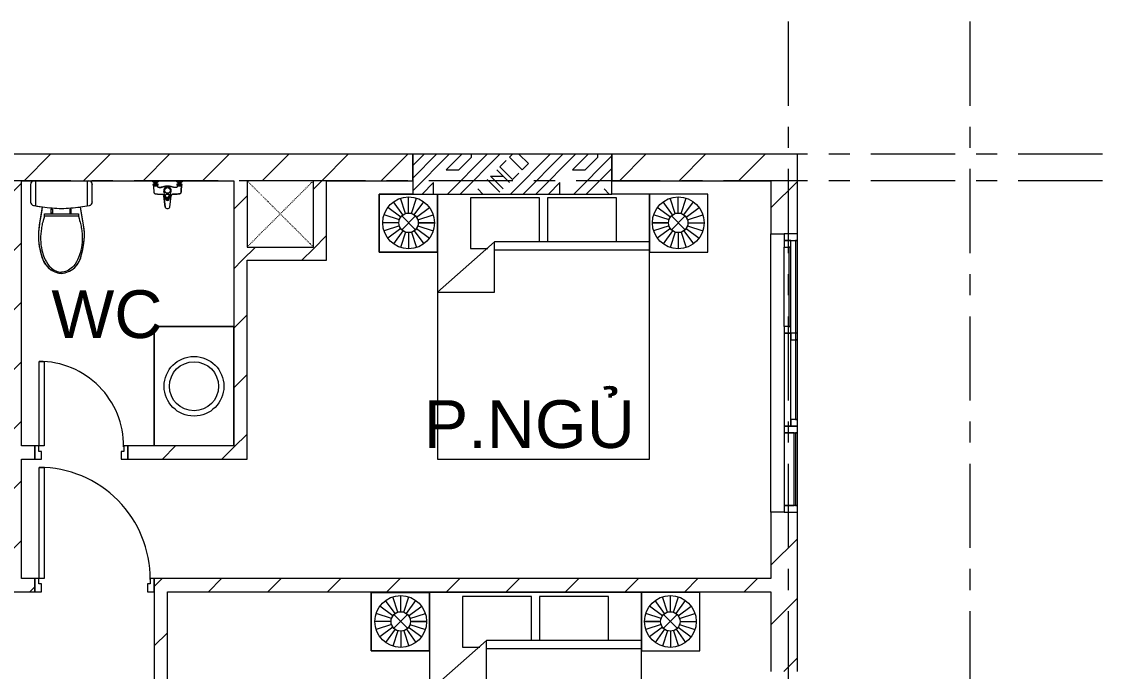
# Model space of a CAD drawing. Header units: millimetres. Extents: x -20144 to 117583, y -11426 to 48263.
# Drawn here: x 33850 to 42001, y 38700 to 43600 of the extents above; entities that cross this region are included whole.
import ezdxf

# ---------------------------------------------------------------- set-up
doc = ezdxf.new("R2010")
doc.units = ezdxf.units.MM
doc.linetypes.add('Dash', pattern=[12.35, 3.175, -3.175, 0, -3, 0, -3])
doc.linetypes.add('Grid Line', pattern=[22.225, 12.7, -3.175, 3.175, -3.175])
for name, color, linetype, lineweight in [('A-DETL-GENF', 31, 'Continuous', 5), ('A-DETL-GENF-HDLN', 161, 'Dash', 5), ('CHU', 181, 'Continuous', 5), ('CUA', 31, 'Continuous', 9), ('HATCH-TUONG', 152, 'Continuous', 9), ('NET CAT', 3, 'Continuous', 5), ('NET-CAT', 3, 'Continuous', 9), ('NET-THAY', 2, 'Continuous', 15), ('THIET BI', 44, 'Continuous', 5), ('THIET-BI', 44, 'Continuous', 5), ('TRUC', 225, 'Continuous', 5)]:
    doc.layers.add(name, color=color, linetype=linetype, lineweight=lineweight)
doc.styles.add('Arial', font='arial.ttf', dxfattribs={"height": 360})
pattern_1 = [(45, (0, 0), (-224.5064, 224.5064), [])]

# ---------------------------------------------------------------- blocks, each defined once
blk = doc.blocks.new('X-PHONG NGU 2 - X-PHONG NGU 2_Recovery_-378306-MẶT BẰNG TẦNG 24')
at = {"layer": 'CUA'}
for p, q in [((-1000, 0), (-1050, 0)), ((-1050, 0), (-1050, -100)), ((-450, 0), (-1000, 0)), ((-1000, 0), (-1000, -75)), ((-1000, -100), (-1000, 0)), ((-450, -75), (-450, 0)), ((-400, 0), (-450, 0)), ((-450, 0), (-450, -100)), ((300, 0), (-400, 0)), ((-400, 0), (-400, -50)), ((-400, -100), (-400, 0)), ((300, -50), (300, 0)), ((350, 0), (300, 0)), ((300, 0), (300, -50)), ((350, -50), (350, 0)), ((350, 0), (950, 0)), ((1000, 0), (950, 0)), ((950, 0), (950, -50)), ((1050, 0), (1000, 0)), ((1000, 0), (1000, -100)), ((1000, -50), (1000, 0)), ((1050, -100), (1050, 0)), ((-1000, -75), (-450, -75)), ((-400, -50), (300, -50)), ((-350, -50), (-400, -50)), ((-400, -50), (-400, -100)), ((-350, -100), (-350, -50)), ((300, -50), (250, -50)), ((250, -50), (250, -100)), ((300, -50), (350, -50)), ((300, -100), (300, -50)), ((950, -35), (350, -35)), ((350, -35), (350, -50)), ((350, -50), (950, -50)), ((950, -50), (950, -35)), ((950, -50), (1000, -50)), ((-1050, -100), (-1000, -100)), ((-450, -85), (-1000, -85)), ((-1000, -85), (-1000, -100)), ((-1000, -100), (-450, -100)), ((-450, -100), (-450, -85)), ((-450, -100), (-400, -100)), ((-400, -100), (-350, -100)), ((250, -85), (-350, -85)), ((-350, -85), (-350, -100)), ((-350, -100), (250, -100)), ((1000, -85), (250, -85)), ((250, -85), (250, -100)), ((250, -100), (250, -85)), ((250, -100), (1000, -100)), ((250, -100), (300, -100)), ((1000, -100), (1000, -85)), ((1000, -100), (1050, -100))]:
    blk.add_line(p, q, dxfattribs=at)
blk = doc.blocks.new('X-LA - X-LA-610807-MẶT BẰNG TẦNG 24')
at = {"layer": 'THIET-BI'}
for p, q in [((450, 0), (-450, 0)), ((-450, 0), (-450, -600)), ((-450, -600), (-450, 0)), ((-450, 0), (450, 0)), ((-450, -600), (450, -600)), ((450, -600), (-450, -600))]:
    blk.add_line(p, q, dxfattribs=at)
for radius in [225, 185]:
    blk.add_circle((0, -300), radius, dxfattribs=at)
blk = doc.blocks.new('X-GIUONG - X-GIUONG-V2-MẶT BẰNG TẦNG 24')
at = {"layer": 'THIET BI'}
for p, q in [((-800, 0), (-1239, 0)), ((-1239, 0), (-1239, -439)), ((-1239, 0), (-800, 0)), ((-1239, -439), (-1239, 0)), ((-1059.6, -158.2), (-1131.2, -59.5)), ((-1039.2, -147.8), (-1076.9, -31.8)), ((-1016.6, -144.2), (-1016.6, -22.2)), ((-993.9, -147.8), (-956.3, -31.8)), ((-973.5, -158.2), (-901.9, -59.5)), ((-800, -439), (-800, 0)), ((800, 0), (-800, 0)), ((-800, 0), (-800, -2000)), ((800, 0), (-800, 0)), ((-800, 0), (-800, -439)), ((-800, 0), (-800, -2000)), ((-550, -30), (-550, -410)), ((-30, -30), (-550, -30)), ((-30, -360), (-30, -30)), ((30, -30), (30, -360)), ((550, -30), (30, -30)), ((550, -360), (550, -30)), ((1239, 0), (800, 0)), ((800, 0), (800, -439)), ((800, -2000), (800, 0)), ((1239, 0), (800, 0)), ((800, 0), (800, -439)), ((800, -2000), (800, 0)), ((973.5, -158.2), (901.9, -59.5)), ((993.9, -147.8), (956.3, -31.8)), ((1016.6, -144.2), (1016.6, -22.2)), ((1039.2, -147.8), (1076.9, -31.8)), ((1059.6, -158.2), (1131.2, -59.5)), ((1239, -439), (1239, 0)), ((1239, -439), (1239, 0)), ((-1086.1, -194.8), (-1202.1, -157.1)), ((-1075.8, -174.4), (-1174.4, -102.7)), ((-957.4, -174.4), (-858.7, -102.7)), ((-947, -194.8), (-831, -157.1)), ((947, -194.8), (831, -157.1)), ((957.4, -174.4), (858.7, -102.7)), ((1075.8, -174.4), (1174.4, -102.7)), ((1086.1, -194.8), (1202.1, -157.1)), ((-1089.7, -217.4), (-1211.7, -217.4)), ((-1086.1, -240), (-1202.1, -277.7)), ((-1068.3, -269.1), (-964.8, -165.6)), ((-1068.3, -165.6), (-964.8, -269.1)), ((-947, -240), (-831, -277.7)), ((-943.4, -217.4), (-821.4, -217.4)), ((-821.4, -217.4), (-943.4, -217.4)), ((943.4, -217.4), (821.4, -217.4)), ((821.4, -217.4), (943.4, -217.4)), ((947, -240), (831, -277.7)), ((1068.3, -269.1), (964.8, -165.6)), ((1068.3, -165.6), (964.8, -269.1)), ((1086.1, -240), (1202.1, -277.7)), ((1089.7, -217.4), (1211.7, -217.4)), ((-1075.8, -260.4), (-1174.4, -332.1)), ((-1059.6, -276.6), (-1131.2, -375.2)), ((-1039.2, -287), (-1076.9, -402.9)), ((-1016.6, -290.5), (-1016.6, -412.5)), ((-993.9, -287), (-956.3, -402.9)), ((-973.5, -276.6), (-901.9, -375.2)), ((-957.4, -260.4), (-858.7, -332.1)), ((957.4, -260.4), (858.7, -332.1)), ((973.5, -276.6), (901.9, -375.2)), ((993.9, -287), (956.3, -402.9)), ((1016.6, -290.5), (1016.6, -412.5)), ((1039.2, -287), (1076.9, -402.9)), ((1059.6, -276.6), (1131.2, -375.2)), ((1075.8, -260.4), (1174.4, -332.1)), ((-370, -360), (-800, -740)), ((-370, -740), (-370, -360)), ((800, -360), (-370, -360)), ((-1239, -439), (-800, -439)), ((-800, -439), (-1239, -439)), ((-550, -410), (-420, -410)), ((-370, -420), (800, -420)), ((800, -439), (1239, -439)), ((800, -439), (1239, -439)), ((-800, -740), (-370, -740)), ((-800, -2000), (800, -2000)), ((-800, -2000), (800, -2000))]:
    blk.add_line(p, q, dxfattribs=at)
for centre, radius in [((-1016.6, -217.4), 195.1), ((1016.6, -217.4), 195.1), ((-1016.6, -217.4), 73.2), ((1016.6, -217.4), 73.2)]:
    blk.add_circle(centre, radius, dxfattribs=at)
blk = doc.blocks.new('X-GIUONG - X-GIUONG-V20-MẶT BẰNG TẦNG 24')
at = {"layer": 'THIET BI'}
for p, q in [((-984.8, 0), (-1239, 0)), ((-1239, 0), (-1239, -439)), ((-1239, 0), (-984.8, 0)), ((-1239, -439), (-1239, 0)), ((-1059.6, -158.2), (-1131.2, -59.5)), ((-1039.2, -147.8), (-1076.9, -31.8)), ((-1016.6, -144.2), (-1016.6, -22.2)), ((-993.9, -147.8), (-956.3, -31.8)), ((-973.5, -158.2), (-901.9, -59.5)), ((-800, -439), (-800, 0)), ((-800, 0), (-800, -2000)), ((-800, 0), (-800, -439)), ((-800, 0), (-800, -2000)), ((-550, -30), (-550, -410)), ((-30, -30), (-550, -30)), ((-30, -360), (-30, -30)), ((30, -30), (30, -360)), ((550, -30), (30, -30)), ((800, 0), (515.2, 0)), ((800, 0), (515.2, 0)), ((550, -360), (550, -30)), ((1239, 0), (800, 0)), ((800, 0), (800, -439)), ((800, -2000), (800, 0)), ((1239, 0), (800, 0)), ((800, 0), (800, -439)), ((800, -2000), (800, 0)), ((973.5, -158.2), (901.9, -59.5)), ((993.9, -147.8), (956.3, -31.8)), ((1016.6, -144.2), (1016.6, -22.2)), ((1039.2, -147.8), (1076.9, -31.8)), ((1059.6, -158.2), (1131.2, -59.5)), ((1239, -439), (1239, 0)), ((1239, -439), (1239, 0)), ((-1086.1, -194.8), (-1202.1, -157.1)), ((-1075.8, -174.4), (-1174.4, -102.7)), ((-957.4, -174.4), (-858.7, -102.7)), ((-947, -194.8), (-831, -157.1)), ((947, -194.8), (831, -157.1)), ((957.4, -174.4), (858.7, -102.7)), ((1075.8, -174.4), (1174.4, -102.7)), ((1086.1, -194.8), (1202.1, -157.1)), ((-1089.7, -217.4), (-1211.7, -217.4)), ((-1086.1, -240), (-1202.1, -277.7)), ((-1068.3, -269.1), (-964.8, -165.6)), ((-1068.3, -165.6), (-964.8, -269.1)), ((-947, -240), (-831, -277.7)), ((-943.4, -217.4), (-821.4, -217.4)), ((-821.4, -217.4), (-943.4, -217.4)), ((943.4, -217.4), (821.4, -217.4)), ((821.4, -217.4), (943.4, -217.4)), ((947, -240), (831, -277.7)), ((1068.3, -269.1), (964.8, -165.6)), ((1068.3, -165.6), (964.8, -269.1)), ((1086.1, -240), (1202.1, -277.7)), ((1089.7, -217.4), (1211.7, -217.4)), ((-1075.8, -260.4), (-1174.4, -332.1)), ((-1059.6, -276.6), (-1131.2, -375.2)), ((-1039.2, -287), (-1076.9, -402.9)), ((-1016.6, -290.5), (-1016.6, -412.5)), ((-993.9, -287), (-956.3, -402.9)), ((-973.5, -276.6), (-901.9, -375.2)), ((-957.4, -260.4), (-858.7, -332.1)), ((957.4, -260.4), (858.7, -332.1)), ((973.5, -276.6), (901.9, -375.2)), ((993.9, -287), (956.3, -402.9)), ((1016.6, -290.5), (1016.6, -412.5)), ((1039.2, -287), (1076.9, -402.9)), ((1059.6, -276.6), (1131.2, -375.2)), ((1075.8, -260.4), (1174.4, -332.1)), ((-370, -360), (-800, -740)), ((-370, -740), (-370, -360)), ((800, -360), (-370, -360)), ((-1239, -439), (-800, -439)), ((-800, -439), (-1239, -439)), ((-550, -410), (-420, -410)), ((-370, -420), (800, -420)), ((800, -439), (1239, -439)), ((800, -439), (1239, -439)), ((-800, -740), (-370, -740)), ((-800, -2000), (800, -2000)), ((-800, -2000), (800, -2000))]:
    blk.add_line(p, q, dxfattribs=at)
for centre, radius in [((-1016.6, -217.4), 195.1), ((1016.6, -217.4), 195.1), ((-1016.6, -217.4), 73.2), ((1016.6, -217.4), 73.2)]:
    blk.add_circle(centre, radius, dxfattribs=at)
blk = doc.blocks.new('X-XI - X-XI-V23-MẶT BẰNG TẦNG 24')
at = {"layer": 'THIET-BI'}
for p, q in [((-230.6, -16.8), (-233.2, -33.2)), ((-233.2, -29), (-233.2, -157.9)), ((-233.2, -29), (-233.2, -157.9)), ((-233.2, -33.2), (-233.2, -45)), ((-233.2, -45), (-233.2, -157.9)), ((-227.9, -12.2), (-230.6, -16.8)), ((-222, -6.1), (-227.9, -12.2)), ((-212.4, -1.2), (-222, -6.1)), ((-204.9, -0.1), (-212.4, -1.2)), ((-194.6, -0.1), (-194.6, -185.7)), ((194.6, -0.1), (194.6, -186.1)), ((215, -2.1), (204.8, -0.1)), ((219.3, -4.2), (215, -2.1)), ((224.8, -8.5), (219.3, -4.2)), ((227.7, -12), (224.8, -8.5)), ((231.6, -19.3), (227.7, -12)), ((233.2, -29), (231.6, -19.3)), ((233.2, -157.9), (233.2, -29)), ((233.2, -157.9), (233.2, -29)), ((233.2, -157.9), (233.2, -29)), ((-233.2, -157.9), (-232.9, -162.1)), ((-232.9, -162.1), (-231, -169.1)), ((231.9, -166.7), (233.2, -157.9)), ((-231, -169.1), (-228, -174.5)), ((-228, -174.5), (-224.2, -178.9)), ((-224.2, -178.9), (-216.9, -183.9)), ((-216.9, -183.9), (-209.4, -186.4)), ((-209.4, -186.4), (-202.4, -187.7)), ((-202.4, -187.7), (-192, -189.7)), ((-192, -189.7), (-184.2, -191.1)), ((-184.2, -191.1), (-168, -193.8)), ((-168, -193.8), (-149.9, -196.6)), ((-143.8, -197.5), (-166.7, -335.2)), ((-143.8, -197.5), (-166.7, -335.2)), ((-147.8, -221.1), (-155.3, -266.3)), ((-149.9, -196.6), (-143.8, -197.5)), ((-143.8, -197.5), (-147.8, -221.1)), ((-76.6, -213.5), (-66.1, -213.5)), ((-76.6, -245), (-76.6, -213.5)), ((-66.1, -213.5), (-66.1, -245)), ((64, -213.5), (64, -245)), ((74.4, -213.5), (64, -213.5)), ((74.4, -245), (74.4, -213.5)), ((143.8, -197.5), (212.9, -185.5)), ((166.7, -335.2), (143.8, -197.5)), ((166.7, -335.2), (143.8, -197.5)), ((146.9, -216.1), (143.8, -197.5)), ((151.8, -245.3), (146.9, -216.1)), ((212.9, -185.5), (220.8, -181.7)), ((220.8, -181.7), (226.5, -176.5)), ((226.5, -176.5), (231.9, -166.7)), ((-164.6, -322), (-168.9, -349)), ((-161.5, -303.8), (-164.6, -322)), ((-157.7, -280.9), (-161.5, -303.8)), ((-155.3, -266.3), (-157.7, -280.9)), ((-127.7, -249.9), (127.7, -249.9)), ((-127.7, -267.8), (-127.7, -249.9)), ((-8.6, -267.8), (-127.7, -267.8)), ((-66.1, -245), (-76.6, -245)), ((127.7, -267.8), (-8.6, -267.8)), ((64, -245), (74.4, -245)), ((127.7, -249.9), (127.7, -267.8)), ((157.2, -277.8), (151.8, -245.3)), ((161.7, -304.9), (157.2, -277.8)), ((166.7, -335.2), (161.7, -304.9)), ((-172.5, -383), (-173.5, -402.2)), ((-173.5, -402.2), (-173.1, -436.1)), ((-171, -365.1), (-172.5, -383)), ((-168.9, -349), (-171, -365.1)), ((171.6, -371), (166.7, -335.2)), ((173.2, -395.8), (171.6, -371)), ((173.5, -426.5), (173.2, -395.8)), ((-173.1, -436.1), (-172.5, -446.5)), ((-172.5, -446.5), (-169.6, -474.8)), ((-169.6, -474.8), (-166.5, -495.3)), ((165.2, -502.3), (172.5, -446.5)), ((172.5, -446.5), (173.5, -426.5)), ((-166.5, -495.3), (-161.1, -520.9)), ((-161.1, -520.9), (-151.4, -555.9)), ((-151.4, -555.9), (-143.5, -587)), ((145.5, -581), (151.4, -555.9)), ((151.4, -555.9), (155.1, -543.7)), ((155.1, -543.7), (161.7, -518.5)), ((161.7, -518.5), (165.2, -502.3)), ((-143.5, -587), (-131.8, -612.8)), ((-131.8, -612.8), (-121.7, -628.9)), ((-121.7, -628.9), (-100.2, -653.8)), ((100.2, -653.8), (114.1, -638.9)), ((114.1, -638.9), (131.6, -613.2)), ((131.6, -613.2), (145.5, -581)), ((-100.2, -653.8), (-87.5, -664.8)), ((-87.5, -664.8), (-69.9, -676.9)), ((-69.9, -676.9), (-49.6, -687.2)), ((-49.6, -687.2), (-19.9, -696.9)), ((-19.9, -696.9), (0, -700.2)), ((0, -700.2), (34.6, -692.9)), ((34.6, -692.9), (60.8, -681.9)), ((60.8, -681.9), (86, -665.9)), ((86, -665.9), (100.2, -653.8))]:
    blk.add_line(p, q, dxfattribs=at)
for centre, radius, start, end in [((-204.3, -29), 29, 91.45942, 180), ((-204.3, -29), 29, 90.50935, 180), ((204.3, -29), 29, 0, 89.49065), ((204.3, -29), 29, 360, 88.54058), ((-204.3, -157.9), 29, 180, 259.85987), ((-204.3, -157.9), 29, 180, 259.85987), ((204.3, -157.9), 29, 280.14013, 360), ((204.3, -157.9), 29, 280.14013, 0), ((18.1, 960), 1168.8, 258.77622, 262.03475), ((18.1, 960), 1168.8, 258.77622, 262.03475), ((18.1, 960), 1168.8, 262.14467, 269.16333), ((-16, 957.7), 1166.4, 270.83748, 277.76826), ((-18.1, 960), 1168.8, 277.96525, 281.22378), ((-18.1, 960), 1168.8, 277.96525, 281.22378), ((287.1, -414.4), 460.7, 170.09406, 197.88556), ((287.1, -414.4), 460.7, 170.09406, 197.88556), ((-287.1, -414.4), 460.7, 342.11444, 9.90594), ((-287.1, -414.4), 460.7, 342.11444, 9.90594), ((18.2, -529.6), 171.6, 188.82666, 263.90979), ((18.2, -529.6), 171.6, 188.82666, 263.90979), ((-18.2, -529.6), 171.6, 276.09021, 351.17334), ((-18.2, -529.6), 171.6, 276.09021, 351.17334)]:
    blk.add_arc(centre, radius, start, end, dxfattribs=at)
for points in [[(-127.7, -267.8), (-143.4, -315.6), (-152.2, -364.8), (-160.3, -442.2), (-151, -516.8), (-129.6, -585.3), (-93.5, -652), (-37.5, -689.3), (-2.9, -689.4), (0, -689.4)], [(127.7, -267.8), (143.4, -315.6), (152.2, -364.8), (160.3, -442.2), (151, -516.8), (129.6, -585.3), (93.5, -652), (37.5, -689.3), (2.9, -689.4), (0, -689.4)]]:
    blk.add_open_spline(points, degree=3, knots=[12.724379, 12.724379, 12.724379, 12.724379, 75.096459, 151.912755, 228.70098, 282.501534, 351.034079, 439.49288, 447.51098, 447.51098, 447.51098, 447.51098], dxfattribs=at)
blk = doc.blocks.new('X-SEN - X-SEN-410583-MẶT BẰNG TẦNG 24')
at = {"layer": 'THIET-BI'}
for p, q in [((-67.5, 0), (-112.5, 0)), ((-112.5, 0), (-112.5, -3.8)), ((-112.5, 0), (-67.5, 0)), ((-112.5, -3.8), (-112.5, 0)), ((-67.5, -3.8), (-67.5, 0)), ((-67.5, 0), (-67.5, -3.8)), ((112.5, 0), (67.5, 0)), ((67.5, 0), (67.5, -3.8)), ((67.5, 0), (67.5, -3.8)), ((112.5, 0), (67.5, 0)), ((112.5, -3.8), (112.5, 0)), ((112.5, -3.8), (112.5, 0)), ((-112.5, -3.8), (-99.9, -12.6)), ((-67.5, -3.8), (-112.5, -3.8)), ((-112.5, -3.8), (-99.9, -12.6)), ((-99.9, -25.3), (-107.2, -25.3)), ((-72.8, -25.3), (-107.2, -25.3)), ((-107.2, -34.3), (-105.1, -34.3)), ((-107.2, -34.3), (-72.8, -34.3)), ((-105.1, -34.3), (-105.1, -37.2)), ((-105.1, -34.3), (-105.1, -37.2)), ((-74.9, -34.3), (-105.1, -34.3)), ((-105.1, -37.2), (-74.9, -37.2)), ((-99.9, -12.6), (-99.9, -25.3)), ((-99.9, -12.6), (-80.1, -12.6)), ((-80.1, -12.6), (-99.9, -12.6)), ((-99.9, -12.6), (-99.9, -25.3)), ((-80.1, -12.6), (-67.5, -3.8)), ((-80.1, -12.6), (-67.5, -3.8)), ((-80.1, -25.3), (-80.1, -12.6)), ((-80.1, -25.3), (-80.1, -12.6)), ((-72.8, -25.3), (-80.1, -25.3)), ((-74.9, -37.2), (-74.9, -34.3)), ((-74.9, -34.3), (-72.8, -34.3)), ((-74.9, -37.2), (-74.9, -34.3)), ((-12.9, -141.7), (-27.6, -80.8)), ((12.9, -141.7), (27.6, -80.8)), ((67.5, -3.8), (80.1, -12.6)), ((112.5, -3.8), (67.5, -3.8)), ((67.5, -3.8), (80.1, -12.6)), ((80.1, -25.3), (72.8, -25.3)), ((107.2, -25.3), (72.8, -25.3)), ((72.8, -34.3), (74.9, -34.3)), ((72.8, -34.3), (107.2, -34.3)), ((74.9, -34.3), (74.9, -37.2)), ((74.9, -34.3), (74.9, -37.2)), ((105.1, -34.3), (74.9, -34.3)), ((74.9, -37.2), (105.1, -37.2)), ((80.1, -12.6), (80.1, -25.3)), ((99.9, -12.6), (80.1, -12.6)), ((80.1, -12.6), (99.9, -12.6)), ((99.9, -12.6), (80.1, -12.6)), ((80.1, -12.6), (80.1, -25.3)), ((99.9, -12.6), (112.5, -3.8)), ((99.9, -12.6), (112.5, -3.8)), ((99.9, -25.3), (99.9, -12.6)), ((99.9, -25.3), (99.9, -12.6)), ((107.2, -25.3), (99.9, -25.3)), ((105.1, -37.2), (105.1, -34.3)), ((105.1, -34.3), (107.2, -34.3)), ((105.1, -37.2), (105.1, -34.3)), ((-27.3, -113.1), (-17.5, -199.2)), ((-17.5, -199.2), (-27.3, -113.1)), ((-7.7, -139.6), (-13.8, -105.5)), ((7.7, -139.6), (13.8, -105.5)), ((17.5, -199.2), (27.3, -113.1)), ((17.5, -199.2), (27.3, -113.1))]:
    blk.add_line(p, q, dxfattribs=at)
for centre, radius in [((0, -73.2), 21.5), ((0, -130.1), 7.2)]:
    blk.add_circle(centre, radius, dxfattribs=at)
for centre, radius, start, end in [((-102.9, -29.8), 6.9, 148.02464, 211.97536), ((-102.9, -29.8), 6.9, 148.02464, 211.97536), ((-107.2, -27.1), 1.8, 90, 148.02464), ((-107.2, -27.1), 1.8, 90, 148.02464), ((-107.2, -32.5), 1.8, 211.97536, 270), ((-107.2, -32.5), 1.8, 211.97536, 270), ((-112.5, -29.8), 6.9, 319.28447, 40.71553), ((-94.4, -29.8), 6.9, 139.28447, 220.71553), ((-85.4, -29.8), 6.9, 319.28447, 40.71553), ((-67.5, -29.8), 6.9, 139.28447, 220.71553), ((-72.8, -27.1), 1.8, 31.97536, 90), ((-72.8, -27.1), 1.8, 31.97536, 90), ((-72.8, -32.5), 1.8, 270, 328.02464), ((-72.8, -32.5), 1.8, 270, 328.02464), ((-77.1, -29.8), 6.9, 328.02464, 31.97536), ((-77.1, -29.8), 6.9, 328.02464, 31.97536), ((-0.4, -73.2), 28.3, 89.25175, 195.66926), ((0.4, -73.2), 28.3, 344.33074, 90.74825), ((77.1, -29.8), 6.9, 148.02464, 211.97536), ((77.1, -29.8), 6.9, 148.02464, 211.97536), ((72.8, -27.1), 1.8, 90, 148.02464), ((72.8, -27.1), 1.8, 90, 148.02464), ((72.8, -32.5), 1.8, 211.97536, 270), ((72.8, -32.5), 1.8, 211.97536, 270), ((67.5, -29.8), 6.9, 319.28447, 40.71553), ((85.6, -29.8), 6.9, 139.28447, 220.71553), ((94.6, -29.8), 6.9, 319.28447, 40.71553), ((112.5, -29.8), 6.9, 139.28447, 220.71553), ((107.2, -27.1), 1.8, 31.97536, 90), ((107.2, -27.1), 1.8, 31.97536, 90), ((107.2, -32.5), 1.8, 270, 328.02464), ((107.2, -32.5), 1.8, 270, 328.02464), ((102.9, -29.8), 6.9, 328.02464, 31.97536), ((102.9, -29.8), 6.9, 328.02464, 31.97536), ((-9.4, -104.7), 4.5, 74.07034, 190.15556), ((0, -134.7), 14.7, 208.41441, 331.58559), ((-0.4, -73.2), 28.3, 254.07034, 270.74825), ((0, -136.6), 8.24, 201.12938, 338.87062), ((0.4, -73.2), 28.3, 269.25175, 285.92966), ((9.4, -104.7), 4.5, 349.84444, 105.92966), ((0, -191), 19.3, 205.0481, 334.9519), ((0, -191), 19.3, 205.0481, 334.9519)]:
    blk.add_arc(centre, radius, start, end, dxfattribs=at)
for points, knots in [([(-105.1, -37.2), (-105.1, -39.1), (-104.9, -42.9), (-104.7, -48.5), (-104.5, -54.2), (-104.2, -61.7), (-103.9, -68.4), (-103.8, -73.6), (-103.7, -75.5), (-103.7, -76.7), (-103.6, -77.6), (-103.6, -78.6), (-103.6, -79.8), (-103.6, -81), (-103.5, -81.8), (-103.5, -82.3), (-103.5, -82.6), (-103.4, -83), (-103.4, -83.5), (-103.3, -84.3), (-103.2, -85.5), (-103.1, -86.6), (-102.8, -87.6), (-102.6, -88.2), (-102.3, -88.9), (-101.9, -89.7), (-101.3, -90.8), (-100.6, -91.7), (-100, -92.5), (-99, -93.6), (-97.8, -94.7), (-96.2, -95.8), (-95, -96.6), (-93.7, -97.2), (-92.4, -97.7), (-91.2, -98.1), (-90.3, -98.4), (-89.6, -98.5), (-88.9, -98.7), (-88, -98.8), (-86.8, -99), (-85.6, -99.1), (-84.7, -99.1), (-84, -99.2), (-83.3, -99.3), (-82.3, -99.4), (-81.2, -99.5), (-79.7, -99.6), (-77.9, -99.8), (-75.5, -100), (-72.8, -100.2), (-70, -100.5), (-66.3, -100.8), (-61.6, -101.2), (-56, -101.5), (-51.7, -101.8), (-48.8, -101.9), (-47.3, -101.9), (-46.1, -101.9), (-45.1, -102), (-44.4, -102), (-43.6, -102), (-42.6, -102), (-41.4, -102), (-40.1, -102), (-39.3, -102.1), (-38.8, -102.1), (-38.5, -102.2), (-38.1, -102.2), (-37.6, -102.3), (-36.8, -102.4), (-35.6, -102.6), (-34.3, -103), (-33.2, -103.5), (-32.5, -104), (-31.7, -104.6), (-30.5, -105.7), (-29, -107.6), (-27.9, -110.1), (-27.4, -112), (-27.3, -113.1)], [0, 0, 0, 0, 0.041667, 0.083333, 0.125, 0.166667, 0.25, 0.270833, 0.28125, 0.291667, 0.296875, 0.302083, 0.3125, 0.322917, 0.328125, 0.330729, 0.333333, 0.335938, 0.338542, 0.34375, 0.354167, 0.364583, 0.369792, 0.375, 0.380208, 0.385417, 0.395833, 0.40625, 0.411458, 0.416667, 0.4375, 0.447917, 0.458333, 0.46875, 0.479167, 0.489583, 0.494792, 0.5, 0.505208, 0.510417, 0.520833, 0.53125, 0.536458, 0.541667, 0.546875, 0.552083, 0.5625, 0.572917, 0.583333, 0.604167, 0.625, 0.645833, 0.666667, 0.708333, 0.75, 0.791667, 0.802083, 0.8125, 0.822917, 0.828125, 0.833333, 0.838542, 0.84375, 0.854167, 0.864583, 0.869792, 0.872396, 0.875, 0.877604, 0.880208, 0.885417, 0.895833, 0.90625, 0.916667, 0.921875, 0.927083, 0.9375, 0.958333, 0.979167, 1, 1, 1, 1]), ([(-105.1, -37.2), (-104.5, -52.3), (-103.9, -68.7), (-103.3, -87.5), (-99.6, -93.9), (-92.4, -98.5), (-72.6, -100.1), (-54, -102.2), (-33.9, -102), (-28.7, -107.4), (-27.8, -111), (-27.3, -113.1)], [0, 0, 0, 0, 45.441328, 49.333631, 56.110562, 66.562664, 73.682324, 114.966912, 125.570438, 129.900151, 136.284558, 136.284558, 136.284558, 136.284558]), ([(0, -41), (-2, -40.9), (-5.6, -40.9), (-10.3, -41.2), (-14.4, -41.6), (-18, -42.2), (-21.2, -42.9), (-24.2, -43.7), (-27.1, -44.6), (-30, -45.4), (-32.9, -46.3), (-35.8, -47.2), (-38.8, -47.9), (-41.8, -48.6), (-45.1, -49.2), (-48.4, -49.8), (-51.8, -50.2), (-54.8, -50.5), (-56.9, -50.7), (-58.1, -50.8), (-59, -50.9), (-59.9, -51), (-60.8, -51), (-61.7, -51), (-62.4, -51), (-63, -51), (-63.6, -51), (-64.4, -50.9), (-65.1, -50.8), (-65.7, -50.7), (-66.1, -50.6), (-66.5, -50.5), (-67.1, -50.4), (-68.1, -50.1), (-69.1, -49.6), (-70.1, -49), (-71.1, -48.3), (-72, -47.4), (-72.8, -46.6), (-73.3, -45.8), (-73.8, -45.1), (-74.1, -44.3), (-74.4, -43.5), (-74.6, -42.6), (-74.7, -41.9), (-74.8, -41.3), (-74.8, -40.9), (-74.9, -40.4), (-74.9, -39.8), (-74.9, -38.8), (-74.9, -37.9), (-74.9, -37.2)], [0, 0, 0, 0, 0.041667, 0.083333, 0.125, 0.166667, 0.208333, 0.25, 0.291667, 0.333333, 0.375, 0.416667, 0.458333, 0.5, 0.541667, 0.583333, 0.625, 0.666667, 0.6875, 0.697917, 0.708333, 0.71875, 0.729167, 0.739583, 0.75, 0.755208, 0.760417, 0.770833, 0.78125, 0.786458, 0.791667, 0.796875, 0.802083, 0.8125, 0.833333, 0.84375, 0.854167, 0.875, 0.885417, 0.895833, 0.90625, 0.916667, 0.927083, 0.9375, 0.947917, 0.953125, 0.958333, 0.963542, 0.96875, 0.979167, 1, 1, 1, 1]), ([(-74.9, -37.2), (-74.9, -39.9), (-75, -44.9), (-67.9, -51.6), (-55.3, -50.7), (-39.4, -48.7), (-24.4, -43.4), (-11.8, -40.7), (0, -41)], [0, 0, 0, 0, 8.475038, 15.961674, 29.255673, 47.963091, 70.422589, 93.837243, 93.837243, 93.837243, 93.837243]), ([(74.9, -37.2), (74.9, -37.9), (74.9, -38.8), (74.9, -39.8), (74.9, -40.4), (74.8, -40.9), (74.8, -41.3), (74.7, -41.9), (74.6, -42.6), (74.4, -43.3), (74.3, -43.9), (74.1, -44.4), (73.8, -45.1), (73.3, -45.8), (72.8, -46.6), (72, -47.4), (71.1, -48.3), (70.1, -49), (69.1, -49.6), (68.1, -50.1), (67.1, -50.4), (66.5, -50.5), (66.1, -50.6), (65.7, -50.7), (65.1, -50.8), (64.4, -50.9), (63.5, -51), (62.7, -51), (62.1, -51), (61.5, -51), (60.8, -51), (59.9, -51), (59, -50.9), (58.1, -50.8), (56.9, -50.7), (54.8, -50.5), (51.8, -50.2), (47.2, -49.6), (41.8, -48.7), (36.8, -47.4), (32.9, -46.3), (30, -45.4), (27.1, -44.6), (24.2, -43.7), (21.2, -42.9), (18, -42.2), (14.4, -41.6), (10.3, -41.2), (5.6, -40.9), (2, -40.9), (0, -41)], [0, 0, 0, 0, 0.020833, 0.03125, 0.036458, 0.041667, 0.046875, 0.052083, 0.0625, 0.072917, 0.078125, 0.083333, 0.09375, 0.104167, 0.114583, 0.125, 0.145833, 0.15625, 0.166667, 0.1875, 0.197917, 0.203125, 0.208333, 0.213542, 0.21875, 0.229167, 0.239583, 0.25, 0.255208, 0.260417, 0.270833, 0.28125, 0.291667, 0.302083, 0.3125, 0.333333, 0.375, 0.416667, 0.5, 0.583333, 0.625, 0.666667, 0.708333, 0.75, 0.791667, 0.833333, 0.875, 0.916667, 0.958333, 1, 1, 1, 1]), ([(74.9, -37.2), (74.9, -39.9), (75, -44.9), (67.9, -51.6), (55.3, -50.7), (39.4, -48.7), (24.4, -43.4), (11.8, -40.7), (0, -41)], [0, 0, 0, 0, 8.475038, 15.961674, 29.255673, 47.963091, 70.422589, 93.837243, 93.837243, 93.837243, 93.837243]), ([(27.3, -113.1), (27.4, -112), (27.9, -110.1), (29, -107.6), (30.5, -105.7), (31.7, -104.6), (32.5, -104), (33.2, -103.5), (34.3, -103), (35.6, -102.6), (36.8, -102.4), (37.6, -102.3), (38.1, -102.2), (38.5, -102.2), (38.8, -102.1), (39.3, -102.1), (40.1, -102), (41.4, -102), (42.6, -102), (43.6, -102), (44.4, -102), (45.1, -102), (46.1, -101.9), (47.3, -101.9), (48.8, -101.9), (51.7, -101.8), (57.9, -101.4), (65.3, -100.9), (72.8, -100.2), (76.9, -99.8), (79.7, -99.6), (81.2, -99.5), (82.3, -99.4), (83.3, -99.3), (84, -99.2), (84.7, -99.1), (85.6, -99.1), (86.8, -99), (88, -98.8), (88.9, -98.7), (89.6, -98.5), (90.3, -98.4), (91.2, -98.1), (92.4, -97.7), (93.7, -97.2), (95, -96.6), (96.2, -95.8), (97.8, -94.7), (99.2, -93.4), (100.4, -91.9), (101.3, -90.8), (101.9, -89.7), (102.3, -88.9), (102.6, -88.2), (102.8, -87.6), (103.1, -86.6), (103.2, -85.5), (103.3, -84.3), (103.4, -83.5), (103.4, -83), (103.5, -82.6), (103.5, -82.3), (103.5, -81.8), (103.6, -81), (103.6, -79.8), (103.6, -78.6), (103.6, -77.6), (103.7, -76.7), (103.7, -75.5), (103.8, -73.6), (103.9, -70.3), (104.1, -65.5), (104.5, -54.2), (104.8, -44.8), (105.1, -37.2)], [0, 0, 0, 0, 0.020833, 0.041667, 0.0625, 0.072917, 0.078125, 0.083333, 0.09375, 0.104167, 0.114583, 0.119792, 0.122396, 0.125, 0.127604, 0.130208, 0.135417, 0.145833, 0.15625, 0.161458, 0.166667, 0.171875, 0.177083, 0.1875, 0.197917, 0.208333, 0.25, 0.333333, 0.375, 0.416667, 0.427083, 0.4375, 0.447917, 0.453125, 0.458333, 0.463542, 0.46875, 0.479167, 0.489583, 0.494792, 0.5, 0.505208, 0.510417, 0.520833, 0.53125, 0.541667, 0.552083, 0.5625, 0.583333, 0.59375, 0.604167, 0.614583, 0.619792, 0.625, 0.630208, 0.635417, 0.645833, 0.65625, 0.661458, 0.664062, 0.666667, 0.669271, 0.671875, 0.677083, 0.6875, 0.697917, 0.703125, 0.708333, 0.71875, 0.729167, 0.75, 0.791667, 0.833333, 1, 1, 1, 1]), ([(105.1, -37.2), (104.5, -52.3), (103.9, -68.7), (103.3, -87.5), (99.6, -93.9), (92.4, -98.5), (72.6, -100.1), (54, -102.2), (33.9, -102), (28.7, -107.4), (27.8, -111), (27.3, -113.1)], [0, 0, 0, 0, 45.441328, 49.333631, 56.110562, 66.562664, 73.682324, 114.966912, 125.570438, 129.900151, 136.284558, 136.284558, 136.284558, 136.284558])]:
    blk.add_open_spline(points, degree=3, knots=knots, dxfattribs=at)
blk = doc.blocks.new('CUA PHONG NGU - Type 1-398312-MẶT BẰNG TẦNG 24')
at = {"layer": 'CUA'}
for p, q in [((-317.5, 890.3), (-277.5, 890.3)), ((-317.5, 52.3), (-317.5, 890.3)), ((-277.5, 890.3), (-277.5, 52.3)), ((-277.5, 52.3), (-317.5, 52.3))]:
    blk.add_line(p, q, dxfattribs=at)
at = {"layer": 'CUA', "lineweight": 5}
for p, q in [((-318.5, 52.3), (-348.5, 52.3)), ((-348.5, 52.3), (-348.5, -47.7)), ((-318.5, 11.3), (-318.5, 52.3)), ((-298.5, 11.3), (-318.5, 11.3)), ((-298.5, -47.7), (-298.5, 11.3)), ((521.5, 11.3), (501.5, 11.3)), ((501.5, 11.3), (501.5, -47.7)), ((551.5, 52.3), (521.5, 52.3)), ((521.5, 52.3), (521.5, 11.3)), ((551.5, -47.7), (551.5, 52.3)), ((-348.5, -47.7), (-298.5, -47.7)), ((501.5, -47.7), (551.5, -47.7))]:
    blk.add_line(p, q, dxfattribs=at)
blk.add_arc((-317.5, 52.3), 838, 359.5, 90, dxfattribs=at)
blk = doc.blocks.new('CUA WC - Type 1-374153-MẶT BẰNG TẦNG 24')
at = {"layer": 'CUA'}
for p, q in [((-217.5, 690.3), (-177.5, 690.3)), ((-217.5, 52.3), (-217.5, 690.3)), ((-177.5, 690.3), (-177.5, 52.3)), ((-177.5, 52.3), (-217.5, 52.3))]:
    blk.add_line(p, q, dxfattribs=at)
at = {"layer": 'CUA', "lineweight": 5}
for p, q in [((-218.5, 52.3), (-248.5, 52.3)), ((-248.5, 52.3), (-248.5, -47.7)), ((-218.5, 11.3), (-218.5, 52.3)), ((-198.5, 11.3), (-218.5, 11.3)), ((-198.5, -47.7), (-198.5, 11.3)), ((421.5, 11.3), (401.5, 11.3)), ((401.5, 11.3), (401.5, -47.7)), ((451.5, 52.3), (421.5, 52.3)), ((421.5, 52.3), (421.5, 11.3)), ((451.5, -47.7), (451.5, 52.3)), ((-248.5, -47.7), (-198.5, -47.7)), ((401.5, -47.7), (451.5, -47.7))]:
    blk.add_line(p, q, dxfattribs=at)
blk.add_arc((-217.5, 52.3), 638, 359.5, 90, dxfattribs=at)
blk = doc.blocks.new('Family2 - Family1 2-690008-MẶT BẰNG TẦNG 24')
at = {"layer": 'A-DETL-GENF'}
for p, q in [((500, 500), (0, 500)), ((0, 500), (0, 0)), ((500, 0), (500, 500)), ((0, 0), (500, 0))]:
    blk.add_line(p, q, dxfattribs=at)
at = {"layer": 'A-DETL-GENF-HDLN'}
for p, q in [((0, 500), (500, 0.8)), ((0, 0), (500, 499.2))]:
    blk.add_line(p, q, dxfattribs=at)

msp = doc.modelspace()

# ---------------------------------------------------------------- hatches: boundary and pattern name
at = {"layer": 'HATCH-TUONG', "lineweight": 5}
h = msp.add_hatch(dxfattribs=at)
h.set_pattern_fill('FP_2', color=256, style=0, pattern_type=2)
h.set_pattern_definition(pattern_1)
h.paths.add_polyline_path([(35450.5, 42399.9), (35450.5, 42599.9), (33650.5, 42599.9), (33650.5, 42399.9), (35361.1, 42399.9)], flags=0)
h = msp.add_hatch(dxfattribs=at)
h.set_pattern_fill('FP_2', color=256, style=0, pattern_type=2)
h.set_pattern_definition(pattern_1)
h.paths.add_polyline_path([(35550.5, 41899.9), (35550.5, 42599.9), (35450.5, 42599.9), (35450.5, 41899.9)], flags=0)
h = msp.add_hatch(dxfattribs=at)
h.set_pattern_fill('FP_2', color=256, style=0, pattern_type=2)
h.set_pattern_definition(pattern_1)
h.paths.add_polyline_path([(36050.5, 42399.9), (36050.5, 42599.9), (35550.5, 42599.9), (35550.5, 42399.9), (35790.3, 42399.9)], flags=0)
h = msp.add_hatch(dxfattribs=at)
h.set_pattern_fill('FP_2', color=256, style=0, pattern_type=2)
h.set_pattern_definition(pattern_1)
h.paths.add_polyline_path([(36800.5, 42399.9), (36800.5, 42599.9), (36050.5, 42599.9), (36050.5, 42399.9), (36648.8, 42399.9)], flags=0)
h = msp.add_hatch(dxfattribs=at)
h.set_pattern_fill('FP_2', color=256, style=0, pattern_type=2)
h.set_pattern_definition(pattern_1)
h.paths.add_polyline_path([(39500.5, 42399.9), (39500.5, 42599.9), (38300.5, 42599.9), (38300.5, 42399.9), (38365.9, 42399.9)], flags=0)
h = msp.add_hatch(dxfattribs=at)
h.set_pattern_fill('FP_2', color=256, style=0, pattern_type=2)
h.set_pattern_definition(pattern_1)
h.paths.add_polyline_path([(39700.5, 38699.9), (39700.5, 39899.9), (39500.5, 39899.9), (39500.5, 38699.9)], flags=0)
h.paths.add_polyline_path([(39600.5, 41999.9), (39700.5, 41999.9), (39700.5, 42599.9), (39500.5, 42599.9), (39500.5, 41999.9)], flags=0)
h = msp.add_hatch(dxfattribs=at)
h.set_pattern_fill('FP_2', color=256, style=0, pattern_type=2)
h.set_pattern_definition(pattern_1)
h.paths.add_polyline_path([(33850.5, 39299.9), (33850.5, 42399.9), (33650.5, 42399.9), (33650.5, 39299.9)], flags=0)
h = msp.add_hatch(dxfattribs=at)
h.set_pattern_fill('FP_2', color=256, style=0, pattern_type=2)
h.set_pattern_definition(pattern_1)
h.paths.add_polyline_path([(36150.5, 41799.9), (36150.5, 42399.9), (36050.5, 42399.9), (36050.5, 41799.9)], flags=0)
h = msp.add_hatch(dxfattribs=at)
h.set_pattern_fill('FP_2', color=256, style=0, pattern_type=2)
h.set_pattern_definition(pattern_1)
h.paths.add_polyline_path([(36050.5, 41799.9), (36050.5, 41899.9), (35450.5, 41899.9), (35450.5, 41799.9), (35790.3, 41799.9)], flags=0)
h = msp.add_hatch(dxfattribs=at)
h.set_pattern_fill('FP_2', color=256, style=0, pattern_type=2)
h.set_pattern_definition(pattern_1)
h.paths.add_polyline_path([(35550.5, 40299.9), (35550.5, 41799.9), (35450.5, 41799.9), (35450.5, 40299.9)], flags=0)
h = msp.add_hatch(dxfattribs=at)
h.set_pattern_fill('FP_2', color=256, style=0, pattern_type=2)
h.set_pattern_definition(pattern_1)
h.paths.add_polyline_path([(35450.5, 40299.9), (35450.5, 40399.9), (34650.5, 40399.9), (34650.5, 40299.9), (34931.8, 40299.9)], flags=0)
h.paths.add_polyline_path([(33850.5, 40299.9), (33950.5, 40299.9), (33950.5, 40399.9), (33850.5, 40399.9)], flags=0)
h = msp.add_hatch(dxfattribs=at)
h.set_pattern_fill('FP_2', color=256, style=0, pattern_type=2)
h.set_pattern_definition(pattern_1)
h.paths.add_polyline_path([(39500.5, 39299.9), (39500.5, 39399.9), (34850.5, 39399.9), (34850.5, 39299.9), (38365.9, 39299.9)], flags=0)
h.paths.add_polyline_path([(33950.5, 39299.9), (33950.5, 39399.9), (33850.5, 39399.9), (33850.5, 39299.9)], flags=0)
h = msp.add_hatch(dxfattribs=at)
h.set_pattern_fill('FP_2', color=256, style=0, pattern_type=2)
h.set_pattern_definition(pattern_1)
h.paths.add_polyline_path([(34950.5, 36299.9), (34950.5, 36399.9), (34850.5, 36399.9), (34850.5, 36299.9), (34931.8, 36299.9)], flags=0)
h.paths.add_polyline_path([(34850.5, 37299.9), (34950.5, 37299.9), (34950.5, 39299.9), (34850.5, 39299.9), (34850.5, 37739.4)], flags=0)
at = {"layer": 'NET CAT'}
h = msp.add_hatch(dxfattribs=at)
h.set_pattern_fill('FP_1', color=256, style=0, pattern_type=2)
h.set_pattern_definition([(45, (95.25, 0), (-476.246, 476.246), []), (45, (190.5, 0), (-476.246, 476.246), []), (45, (0, 0), (-476.246, 476.246), []), (45, (476.25, 0), (-476.246, 476.246), []), (45, (571.5, 0), (-476.246, 476.246), []), (0, (381, 95.25), (0, 952.5), [95.25, -857.25]), (0, (476.25, 190.5), (0, 952.5), [95.25, -857.25]), (45, (381, 95.25), (0, 952.491), [134.684, -1212.342]), (45, (476.25, 95.25), (0, 952.491), [134.684, -1212.342]), (0, (381, 95.25), (0, 952.5), [95.25, -857.25]), (90, (-95.25, 95.25), (-952.5, 6e-14), [95.25, -857.25]), (90, (0, 95.25), (-952.5, 6e-14), [190.5, -762]), (45, (-95.25, 190.5), (0, 952.491), [134.684, -1212.342]), (90, (762, 381), (-952.5, 6e-14), [95.25, -857.25]), (0, (666.75, 381), (0, 952.5), [95.25, -857.25]), (45, (666.75, 381), (0, 952.491), [134.683, -1212.342]), (0, (857.25, 95.25), (0, 952.5), [95.25, -857.25]), (0, (857.25, 571.5), (0, 952.5), [95.25, -857.25]), (90, (1047.75, 666.75), (-952.5, 6e-14), [95.25, -857.25]), (45, (857.25, 571.5), (0, 952.491), [269.367, -1077.659]), (45, (952.5, 571.5), (0, 952.491), [134.683, -1212.342]), (45, (1143, 762), (0, 952.491), [134.684, -1212.342]), (0, (1143, 857.25), (0, 952.5), [95.25, -857.25]), (90, (1143, 762), (-952.5, 6e-14), [95.25, -857.25]), (0, (476.25, 762), (0, 952.5), [95.25, -857.25]), (0, (666.75, 857.25), (0, 952.5), [95.25, -857.25]), (90, (571.5, 762), (-952.5, 6e-14), [95.25, -857.25]), (90, (666.75, 762), (-952.5, 6e-14), [95.25, -857.25]), (45, (476.25, 762), (0, 952.491), [134.684, -1212.342]), (45, (666.75, 762), (0, 952.491), [134.683, -1212.342]), (135, (119, 214.8), (-952.491, 6e-14), [134.684, -1212.342]), (135, (238.1, 333.4), (-952.491, 6e-14), [134.684, -1212.342]), (135, (309.56, 404.8), (-952.491, 6e-14), [134.684, -1212.342]), (135, (333.4, 428.6), (-952.491, 6e-14), [134.683, -1212.342]), (135, (381, 476.25), (-952.491, 6e-14), [134.683, -1212.342]), (135, (404.8, 500.06), (-952.491, 6e-14), [134.684, -1212.342]), (135, (476.25, 571.5), (-952.491, 6e-14), [134.683, -1212.342]), (135, (523.9, 619.1), (-952.491, 6e-14), [134.684, -1212.342]), (45, (119, 214.8), (0, 952.491), [95.25, -1251.776]), (45, (238.1, 333.4), (0, 952.491), [67.361, -1279.665]), (45, (404.8, 500.06), (0, 952.491), [67.361, -1279.665]), (45, (309.56, 595.3), (0, 952.491), [67.361, -1279.665]), (45, (476.25, 571.5), (0, 952.491), [67.361, -1279.665]), (45, (381, 666.75), (0, 952.491), [67.361, -1279.665]), (0, (24.2, 309.5), (0, 952.5), [190.043, -762.457]), (0, (238.1, 523.9), (0, 952.5), [95.25, -857.25])])
h.paths.add_polyline_path([(38300.5, 42299.9), (38300.5, 42599.9), (36800.5, 42599.9), (36800.5, 42299.9)], flags=0)

# ---------------------------------------------------------------- linework, layer by layer
at = {"layer": 'NET CAT', "lineweight": 13}
for p, q in [((38300.5, 42599.9), (36800.5, 42599.9)), ((36800.5, 42599.9), (36800.5, 42299.9)), ((38300.5, 42299.9), (38300.5, 42599.9)), ((36800.5, 42299.9), (38300.5, 42299.9))]:
    msp.add_line(p, q, dxfattribs=at)
at = {"layer": 'NET-CAT', "lineweight": 15}
for p, q in [((35450.5, 42599.9), (33650.5, 42599.9)), ((35550.5, 42599.9), (35450.5, 42599.9)), ((36050.5, 42599.9), (35550.5, 42599.9)), ((36800.5, 42599.9), (36050.5, 42599.9)), ((36800.5, 42399.9), (36800.5, 42599.9)), ((39500.5, 42599.9), (38300.5, 42599.9)), ((38300.5, 42599.9), (38300.5, 42399.9)), ((39700.5, 42599.9), (39500.5, 42599.9)), ((39700.5, 41999.9), (39700.5, 42599.9)), ((33850.5, 40399.9), (33850.5, 42399.9)), ((33850.5, 42399.9), (34838.1, 42399.9)), ((34882.7, 42399.9), (35018.2, 42399.9)), ((35062.9, 42399.9), (35450.5, 42399.9)), ((35450.5, 42399.9), (35450.5, 41899.9)), ((36150.5, 41799.9), (36150.5, 42399.9)), ((36150.5, 42399.9), (36800.5, 42399.9)), ((38300.5, 42399.9), (39500.5, 42399.9)), ((39500.5, 42399.9), (39500.5, 41999.9)), ((39500.5, 41999.9), (39600.5, 41999.9)), ((35450.5, 41899.9), (35450.5, 41799.9)), ((35450.5, 41799.9), (35450.5, 40399.9)), ((35550.5, 41799.9), (36050.5, 41799.9)), ((35550.5, 40299.9), (35550.5, 41799.9)), ((36050.5, 41799.9), (36150.5, 41799.9)), ((33950.5, 40399.9), (33850.5, 40399.9)), ((33950.5, 40299.9), (33950.5, 40399.9)), ((35450.5, 40399.9), (34650.5, 40399.9)), ((34650.5, 40399.9), (34650.5, 40299.9)), ((33850.5, 40299.9), (33950.5, 40299.9)), ((33850.5, 39399.9), (33850.5, 40299.9)), ((34650.5, 40299.9), (35450.5, 40299.9)), ((35450.5, 40299.9), (35550.5, 40299.9)), ((39600.5, 39899.9), (39500.5, 39899.9)), ((39500.5, 39899.9), (39500.5, 39399.9)), ((39700.5, 38699.9), (39700.5, 39899.9)), ((33950.5, 39399.9), (33850.5, 39399.9)), ((33950.5, 39299.9), (33950.5, 39399.9)), ((39500.5, 39399.9), (34850.5, 39399.9)), ((34850.5, 39399.9), (34850.5, 39299.9)), ((33650.5, 39299.9), (33850.5, 39299.9)), ((33850.5, 39299.9), (33950.5, 39299.9)), ((34850.5, 39299.9), (34850.5, 37299.9)), ((34950.5, 37299.9), (34950.5, 39299.9)), ((34950.5, 39299.9), (39500.5, 39299.9)), ((39500.5, 39299.9), (39500.5, 38699.9))]:
    msp.add_line(p, q, dxfattribs=at)
at = {"layer": 'NET-THAY', "lineweight": 9}
for p, q in [((36800.5, 42599.9), (32450.5, 42599.9)), ((39700.5, 42599.9), (38300.5, 42599.9)), ((39500.5, 39899.9), (39500.5, 41999.9))]:
    msp.add_line(p, q, dxfattribs=at)
at = {"layer": 'TRUC', "linetype": 'Grid Line', "ltscale": 50}
for p, q in [((39630.5, 43599.9), (39630.5, -7167.6)), ((41000.5, 43599.9), (41000.5, -4500.1)), ((42000.5, 42599.9), (-11036.3, 42599.9)), ((42000.5, 42399.9), (-14407, 42399.9))]:
    msp.add_line(p, q, dxfattribs=at)

# ---------------------------------------------------------------- block references
at = {"lineweight": 9}
for name, p in [('X-XI - X-XI-V23-MẶT BẰNG TẦNG 24', (34150.5, 42399.9)), ('X-SEN - X-SEN-410583-MẶT BẰNG TẦNG 24', (34950.5, 42399.9)), ('X-GIUONG - X-GIUONG-V20-MẶT BẰNG TẦNG 24', (37785.4, 42299.9)), ('CUA WC - Type 1-374153-MẶT BẰNG TẦNG 24', (34199.1, 40347.7)), ('CUA PHONG NGU - Type 1-398312-MẶT BẰNG TẦNG 24', (34299.1, 39347.7)), ('X-GIUONG - X-GIUONG-V2-MẶT BẰNG TẦNG 24', (37726, 39293.7))]:
    msp.add_blockref(name, p, dxfattribs=at)
at = {"lineweight": 5}
msp.add_blockref('Family2 - Family1 2-690008-MẶT BẰNG TẦNG 24', (35550.5, 41899.9), dxfattribs=at)
at = {"lineweight": 9}
for name, p, rotation in [('X-PHONG NGU 2 - X-PHONG NGU 2_Recovery_-378306-MẶT BẰNG TẦNG 24', (39600.5, 40949.9), 90), ('X-LA - X-LA-610807-MẶT BẰNG TẦNG 24', (35450.5, 40849.9), 270)]:
    msp.add_blockref(name, p, dxfattribs=dict(at, rotation=rotation))

# ---------------------------------------------------------------- texts
at = {"layer": 'CHU', "color": 7, "char_height": 360, "attachment_point": 3, "line_spacing_factor": 0.936439, "style": 'Arial'}
for s, insert, width in [('\\pt2540.0016,5079.9996,7620.0012,10159.9992,12700.0008,15239.9988,17780.0004,20319.9984,22860,25400.0016,27939.9996,30480.0012,33019.9992,35560.0008,38099.9988,40640.0004,43179.9984,45720,48260.0016,50799.9996,53340.0012,55879.9992,58420.0008,60959.9988,63500.0004,66039.9984,68580,71120.0016,73659.9996,76200.0012,78739.9992,81280.0008;WC', (34912.8, 41573.9), 868.6), ('\\pt2540.0016,5079.9996,7620.0012,10159.9992,12700.0008,15239.9988,17780.0004,20319.9984,22860,25400.0016,27939.9996,30480.0012,33019.9992,35560.0008,38099.9988,40640.0004,43179.9984,45720,48260.0016,50799.9996,53340.0012,55879.9992,58420.0008,60959.9988,63500.0004,66039.9984,68580,71120.0016,73659.9996,76200.0012,78739.9992,81280.0008;P.NGỦ', (38475.3, 40744.7), 1577.62)]:
    msp.add_mtext(s, dxfattribs=dict(at, insert=insert, width=width))

doc.saveas('drawing.dxf')
